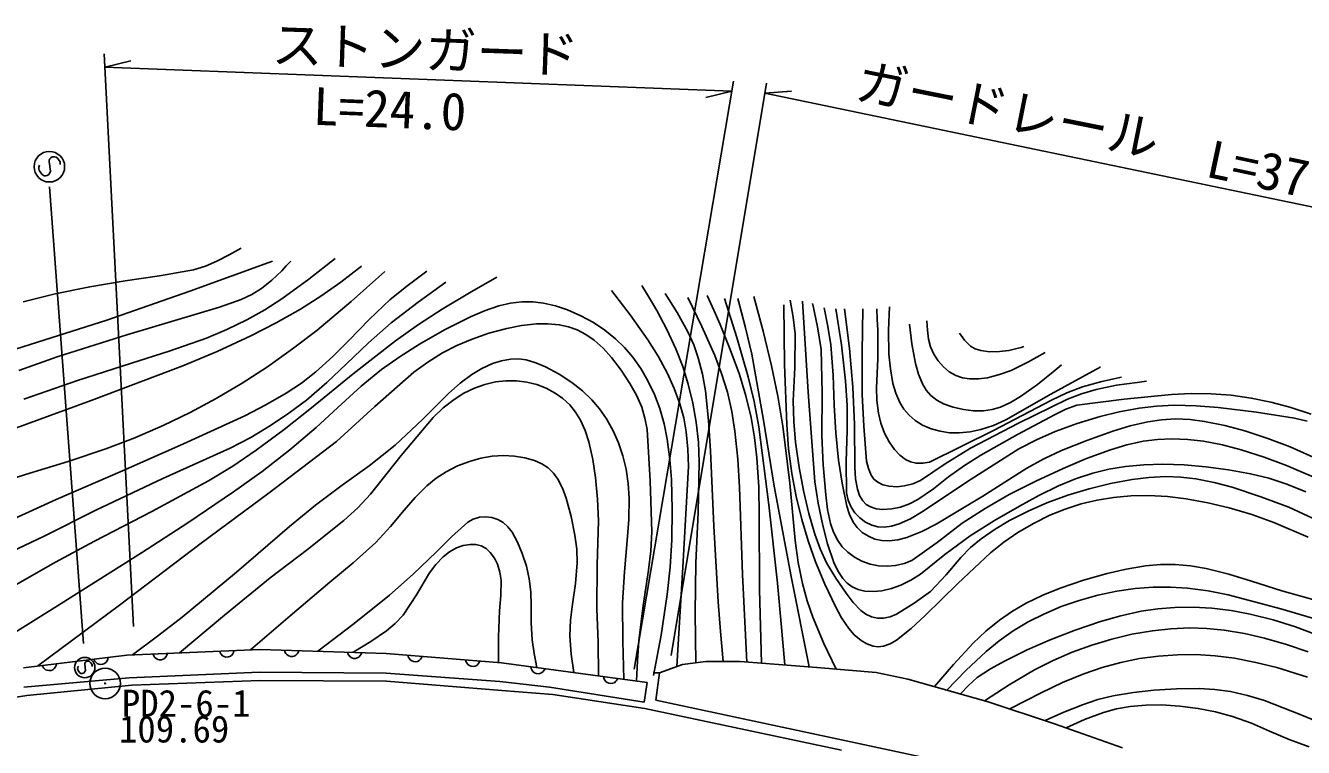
# Model space of a CAD drawing. Units: millimetres, scale not verified. Extents: x 40000 to 680000, y 20000 to 380000.
# Drawn here: x 391613 to 454031, y 303564 to 338804 of the extents above; entities that cross this region are included whole.
import ezdxf
from ezdxf.enums import TextEntityAlignment as Align

# ---------------------------------------------------------------- set-up
doc = ezdxf.new("R2010")
doc.units = ezdxf.units.MM
doc.header["$LTSCALE"] = 1000
doc.layers.add('M-BGD', color=7, linetype='Continuous', lineweight=25)
doc.layers.add('M-BGD-HTXT', color=7, linetype='Continuous')
doc.layers.add('M-BMK-SRVR', color=7, linetype='Continuous')
doc.styles.add('ＭＳ ゴシック', font='')
doc.styles.get('ＭＳ ゴシック').set_extended_font_data('MS Gothic')

# ---------------------------------------------------------------- blocks, each defined once
blk = doc.blocks.new('BUHIN59')
at = {"color": 3, "linetype": 'Continuous', "lineweight": 25}
for radius in [746, 22.5]:
    blk.add_circle((0, 0), radius, dxfattribs=at)
blk = doc.blocks.new('BUHIN110')
at = {"color": 7, "linetype": 'Continuous', "lineweight": 25}
blk.add_lwpolyline([(-153, 315), (-69, 325), (11, 317), (110, 291), (181, 240), (239, 177), (287, 79), (300, -6), (296, -93), (257, -188), (214, -256), (153, -315)], dxfattribs=at)
blk = doc.blocks.new('BUHIN111')
at = {"color": 7, "linetype": 'Continuous', "lineweight": 25}
blk.add_lwpolyline([(-128, 326), (-43, 329), (36, 315), (132, 281), (199, 225), (252, 158), (292, 57), (299, -29), (288, -116), (242, -208), (194, -272), (128, -326)], dxfattribs=at)
blk = doc.blocks.new('BUHIN112')
at = {"color": 7, "linetype": 'Continuous', "lineweight": 25}
blk.add_lwpolyline([(-105, 334), (-19, 331), (58, 312), (152, 271), (215, 210), (263, 139), (295, 36), (296, -50), (279, -136), (226, -224), (174, -285), (105, -334)], dxfattribs=at)
blk = doc.blocks.new('BUHIN113')
at = {"color": 7, "linetype": 'Continuous', "lineweight": 25}
blk.add_lwpolyline([(-87, 339), (-2, 332), (74, 308), (165, 263), (225, 199), (269, 125), (297, 20), (293, -65), (272, -150), (214, -236), (159, -293), (87, -339)], dxfattribs=at)
blk = doc.blocks.new('BUHIN114')
at = {"color": 7, "linetype": 'Continuous', "lineweight": 25}
blk.add_lwpolyline([(-69, 343), (15, 332), (91, 304), (179, 254), (236, 187), (276, 111), (297, 4), (289, -81), (263, -165), (201, -247), (143, -302), (69, -343)], dxfattribs=at)
blk = doc.blocks.new('BUHIN157')
at = {"color": 7, "linetype": 'Continuous', "lineweight": 25}
blk.add_lwpolyline([(-173, 313), (-213, 308), (-249, 288), (-288, 251), (-333, 188), (-356, 125), (-358, 58), (-332, 0), (-286, -36), (-254, -55), (-202, -68), (-159, -55), (127, 75), (181, 73), (244, 54), (290, 15), (318, -27), (335, -82), (308, -158), (241, -252), (206, -288), (160, -314), (107, -324), (39, -320)], dxfattribs=at)
blk.add_circle((0, 0), 498, dxfattribs=at)
blk = doc.blocks.new('BUHIN76')
at = {"color": 7, "linetype": 'Continuous', "lineweight": 25}
blk.add_lwpolyline([(-281, 457), (-342, 447), (-394, 413), (-449, 355), (-512, 257), (-543, 161), (-540, 61), (-497, -24), (-426, -74), (-377, -101), (-298, -116), (-235, -95), (185, 122), (266, 123), (361, 98), (433, 43), (479, -18), (507, -98), (473, -214), (380, -360), (330, -417), (263, -458), (183, -478), (82, -476)], dxfattribs=at)
blk.add_circle((0, 0), 746, dxfattribs=at)

msp = doc.modelspace()

# ---------------------------------------------------------------- linework, layer by layer
at = {"layer": 'M-BGD'}
for p, q in [((395455, 337420), (396881, 309470)), ((395488, 336773), (396751, 337085)), ((395488, 336773), (426110, 335604)), ((421343, 307379), (426192, 336089)), ((427808, 335994), (423149, 308044)), ((426110, 335604), (424847, 335293)), ((427725, 335496), (429022, 335594)), ((427725, 335496), (465414, 327663)), ((394449, 308637), (392776, 330937)), ((391508, 307457), (396564, 308065)), ((396564, 308065), (403071, 308340)), ((403071, 308340), (409227, 308157)), ((409227, 308157), (414864, 307699)), ((423694, 307616), (424837, 307758)), ((424837, 307758), (426517, 307758)), ((426517, 307758), (430269, 307473)), ((403040, 307241), (396669, 306966)), ((409227, 307195), (403040, 307241)), ((414772, 306782), (409227, 307195)), ((414864, 307699), (421967, 306736)), ((422576, 307213), (422273, 307213)), ((422403, 305873), (422576, 307213)), ((422576, 307213), (423694, 307616)), ((430269, 307473), (433163, 307222)), ((433163, 307222), (434700, 306901)), ((396669, 306966), (391536, 306507)), ((391668, 306095), (396801, 306599)), ((396801, 306599), (403080, 306828)), ((403080, 306828), (409238, 306795)), ((409238, 306795), (414875, 306337)), ((417201, 306507), (414772, 306782)), ((421830, 305774), (417201, 306507)), ((421967, 306736), (421830, 305774)), ((434700, 306901), (438627, 305793)), ((385298, 305132), (391668, 306095)), ((414875, 306337), (417364, 306154)), ((417364, 306154), (421855, 305466)), ((431463, 303927), (422403, 305873)), ((421855, 305466), (431462, 303432)), ((438627, 305793), (441879, 304721)), ((441879, 304721), (445197, 303542)), ((442661, 301549), (431463, 303927))]:
    msp.add_line(p, q, dxfattribs=at)
for points in [[(391493, 325317), (393051, 325702), (394751, 326053), (396479, 326348), (398154, 326586), (399819, 326884), (400395, 327064), (400962, 327304), (401558, 327612), (402146, 327944)], [(403678, 327306), (399637, 325837), (395576, 324425), (390815, 322914), (386053, 321386), (384363, 320774), (382685, 320101), (381151, 319419), (379642, 318681), (378122, 317871), (376631, 317007), (375219, 316125), (373833, 315188), (372738, 314380), (371673, 313520), (370697, 312648), (369762, 311733), (368660, 310557), (367595, 309332), (365980, 307350), (364409, 305328), (362581, 302891), (360778, 300438)], [(391286, 321967), (393163, 322628), (396562, 323708), (399990, 324735), (401079, 325055), (402150, 325433), (402660, 325675), (403137, 325968), (403648, 326376), (404125, 326836), (404349, 327069), (404572, 327306)], [(406743, 327433), (405453, 326421), (404135, 325462), (403299, 324923), (402426, 324432), (401449, 323964), (400444, 323549), (398635, 322913), (396792, 322328), (394148, 321471), (391526, 320558)], [(383551, 306191), (385868, 307926), (388225, 309616), (389709, 310611), (391225, 311555), (393079, 312615), (394974, 313629), (397775, 315079), (400554, 316586), (401731, 317301), (402882, 318071), (404246, 319078), (405585, 320141), (407615, 321801), (409687, 323418), (410802, 324209), (411959, 324956), (413290, 325750), (414638, 326518)], [(389920, 314216), (393115, 315663), (396349, 317062), (399333, 318377), (402320, 319759), (403350, 320285), (404346, 320861), (405083, 321352), (405791, 321896), (406620, 322641), (407411, 323434), (408397, 324449), (409430, 325425), (410304, 326135), (411214, 326817)], [(409169, 326795), (407522, 325336), (405837, 323923), (404655, 323015), (403429, 322150), (402195, 321351), (400928, 320604), (399650, 319920), (398335, 319285), (396949, 318684), (395539, 318139), (393697, 317517), (391826, 316949), (390046, 316404)], [(390308, 318852), (394822, 320496), (399300, 322191), (400968, 322895), (402624, 323659), (403846, 324284), (405047, 324965), (406043, 325596), (407012, 326281), (407514, 326660), (408020, 327050)], [(412147, 326269), (410795, 325303), (409474, 324285), (408364, 323310), (407293, 322290), (406331, 321385), (405329, 320524), (404476, 319876), (403580, 319272), (402610, 318695), (401612, 318171), (398319, 316685), (395051, 315144), (392522, 313880), (389966, 312671)], [(420225, 325870), (421142, 324688), (422014, 323466), (422516, 322662), (422972, 321818), (423300, 321094), (423573, 320342), (423758, 319661), (423884, 318970), (423966, 318130), (423989, 317270), (423715, 312370), (423420, 307517)], [(424358, 307699), (424321, 310136), (424345, 312575), (424463, 315033), (424521, 317489), (424475, 318466), (424368, 319442), (424205, 320372), (423983, 321291), (423712, 322163), (423381, 323024), (422942, 323964), (422444, 324886), (422088, 325500), (421719, 326120)], [(422290, 307072), (422651, 309048), (422954, 311032), (423093, 312363), (423172, 313700), (423196, 315171), (423160, 316640), (423090, 317625), (422958, 318616), (422805, 319364), (422591, 320110), (422330, 320800), (422013, 321467), (421667, 322060), (421271, 322619), (420872, 323087), (420432, 323510), (419907, 323929), (419346, 324300), (418728, 324637), (418083, 324919), (417505, 325114), (416911, 325250), (416388, 325312), (415853, 325314), (415292, 325247), (414730, 325118), (414033, 324884), (413349, 324591), (412081, 323943), (410848, 323246), (409903, 322653), (408997, 322014), (408013, 321202), (407060, 320336), (405811, 319190), (404520, 318086), (403168, 317041), (401773, 316037), (399537, 314523), (397269, 313059), (393049, 310401), (388814, 307752)], [(422849, 325724), (423437, 324797), (423967, 323847), (424248, 323224), (424473, 322579), (424674, 321787), (424817, 320976), (424974, 319519), (425072, 318051), (425230, 314361), (425448, 310679), (425565, 309224), (425690, 307759)], [(423962, 325522), (424651, 324119), (425281, 322700), (425614, 321815), (425891, 320903), (426104, 319964), (426259, 319009), (426400, 317643), (426483, 316267), (426636, 311999), (426844, 307734)], [(427553, 307680), (427470, 311272), (427448, 314879), (427424, 316291), (427339, 317707), (427223, 318697), (427047, 319678), (426793, 320727), (426478, 321771), (426037, 322996), (425538, 324207), (425228, 324911), (424908, 325621)], [(425755, 325472), (426362, 323571), (426910, 321658), (427198, 320444), (427428, 319208), (427912, 315399), (428335, 311588), (428523, 309591), (428692, 307593)], [(429896, 307501), (429006, 311904), (428175, 316322), (427663, 319540), (427091, 322755), (426764, 324112), (426403, 325472)], [(431207, 307392), (430610, 308643), (430066, 309920), (429785, 310726), (429559, 311560), (429356, 312596), (429210, 313658), (428938, 316458), (428607, 319242), (428362, 320716), (428056, 322192), (427640, 323890), (427184, 325575)], [(455413, 314319), (453318, 315289), (451945, 315804), (450543, 316266), (449670, 316498), (448776, 316672), (448043, 316759), (447308, 316787), (446484, 316749), (445659, 316650), (444611, 316454), (443562, 316195), (442517, 315877), (441496, 315504), (440583, 315103), (439675, 314638), (438971, 314221), (438295, 313750), (437771, 313317), (437288, 312839), (436575, 311985), (435822, 311178), (435011, 310602), (434151, 310066), (433847, 309944), (433523, 309879), (433219, 309880), (432925, 309940), (432658, 310062), (432412, 310243), (432033, 310645), (431693, 311096), (431184, 311832), (430742, 312575), (430428, 313260), (430163, 313982), (429867, 314987), (429625, 316021), (429392, 317236), (429217, 318466), (429131, 319471), (429106, 320479), (429188, 322117), (429210, 323748), (429111, 324567), (428964, 325393)], [(429562, 325343), (429838, 320907), (430171, 316530), (430326, 315481), (430549, 314398), (430789, 313497), (431093, 312592), (431286, 312183), (431526, 311815), (431739, 311584), (431995, 311396), (432281, 311270), (432605, 311195), (433013, 311171), (433435, 311208), (433915, 311316), (434369, 311479), (434859, 311727), (435318, 312027), (436515, 312979), (437759, 313890), (438938, 314642), (440160, 315348), (441101, 315869), (442069, 316335), (442896, 316670), (443742, 316948), (444527, 317141), (445334, 317277), (446242, 317365), (447158, 317392), (448208, 317359), (449264, 317264), (450366, 317122), (451451, 316922), (452343, 316701), (453216, 316422), (454141, 316046)], [(455228, 316457), (453202, 317333), (452109, 317740), (450985, 318096), (450078, 318331), (449157, 318508), (448377, 318598), (447597, 318629), (446900, 318598), (446202, 318507), (445404, 318334), (444606, 318098), (443441, 317667), (442294, 317179), (440959, 316567), (439653, 315903), (438492, 315232), (437355, 314504), (436140, 313571), (434901, 312697), (434522, 312546), (434113, 312449), (433701, 312412), (433274, 312435), (432862, 312517), (432465, 312659), (432103, 312850), (431769, 313096), (431503, 313363), (431284, 313669), (431083, 314066), (430936, 314493), (430787, 315184), (430696, 315894), (430568, 317358), (430503, 318773), (430515, 320872), (430467, 322997), (430294, 324092), (430061, 325191), (430056, 325210), (430052, 325230)], [(428645, 325173), (428690, 322258), (428795, 319331), (428886, 318136), (429038, 316941), (429253, 315816), (429531, 314691), (429839, 313648), (430204, 312624), (430658, 311530), (431174, 310444), (431475, 309885), (431824, 309364), (432093, 309063), (432420, 308791), (432704, 308622), (433011, 308509), (433264, 308477), (433526, 308507), (433837, 308615), (434150, 308792), (434874, 309372), (435557, 309996), (437154, 311574), (438753, 313069), (439392, 313581), (440075, 314050), (440844, 314501), (441641, 314898), (442394, 315203), (443168, 315451), (443948, 315639), (444751, 315771), (445600, 315844), (446462, 315857), (447383, 315808), (448309, 315699), (449357, 315509), (450400, 315258), (451503, 314927), (452587, 314540), (454263, 313833)], [(454830, 317583), (453377, 318232), (452286, 318650), (451163, 319015), (450193, 319276), (449199, 319481), (448494, 319570), (447778, 319599), (447103, 319559), (446433, 319459), (445574, 319259), (444716, 318996), (443451, 318553), (442215, 318058), (441358, 317653), (440527, 317194), (438366, 315825), (436095, 314459), (435391, 314111), (434659, 313817), (434223, 313700), (433788, 313647), (433444, 313660), (433097, 313736), (432780, 313870), (432480, 314064), (432236, 314292), (432042, 314556), (431858, 314931), (431727, 315337), (431494, 316471), (431326, 317588), (431189, 318924), (431111, 320272), (431058, 321738), (430943, 323214), (430802, 324119), (430622, 325027)], [(431198, 324981), (431462, 323219), (431664, 321467), (431736, 320260), (431748, 319036), (431700, 317530), (431713, 315993), (431795, 315636), (431937, 315292), (432117, 315018), (432358, 314768), (432632, 314566), (432941, 314415), (433244, 314335), (433550, 314317), (433917, 314365), (434284, 314475), (434831, 314727), (435374, 315046), (437795, 316658), (440136, 318146), (441000, 318588), (441900, 318980), (442983, 319378), (444094, 319722), (445037, 319954), (446001, 320128), (446854, 320228), (447710, 320268), (448785, 320244), (449870, 320159), (451736, 319931), (453593, 319643), (454206, 319486)], [(454410, 319831), (453359, 320171), (452432, 320421), (451481, 320616), (450508, 320753), (449520, 320831), (448552, 320840), (447589, 320789), (445278, 320562), (442966, 320275), (442427, 320076), (441898, 319816), (440066, 318844), (438274, 317825), (437480, 317332), (436695, 316772), (435964, 316194), (435200, 315667), (434789, 315458), (434345, 315300), (433927, 315214), (433490, 315186), (433165, 315219), (432876, 315306), (432671, 315428), (432502, 315602), (432351, 315860), (432247, 316164), (432158, 316680), (432124, 317252), (432098, 319321), (432019, 321157), (431850, 323033), (431619, 324981)], [(432516, 324981), (432469, 322854), (432484, 320799), (432554, 319245), (432695, 317534), (432778, 317176), (432910, 316861), (433050, 316666), (433239, 316506), (433491, 316387), (433788, 316315), (434167, 316293), (434543, 316331), (434944, 316438), (435319, 316601), (436526, 317411), (437764, 318166), (440110, 319391), (442500, 320569), (443189, 320833), (443905, 321042), (444893, 321242), (445908, 321386), (446137, 321415), (446368, 321443)], [(445150, 321642), (444183, 321435), (443232, 321170), (442466, 320871), (441720, 320516), (438886, 319042), (435770, 317492), (435440, 317436), (435113, 317440), (434844, 317503), (434588, 317627), (434311, 317837), (434053, 318113), (433790, 318489), (433569, 318913), (433390, 319389), (433272, 319876), (433196, 320494), (433180, 321122), (433237, 322529), (433235, 323944), (433215, 324462), (433191, 324981)], [(433811, 325077), (433768, 323927), (433786, 322767), (433853, 322049), (433981, 321327), (434119, 320854), (434314, 320401), (434516, 320072), (434767, 319780), (435073, 319522), (435427, 319304), (435842, 319122), (436279, 318997), (436745, 318926), (437220, 318915), (437748, 318968), (438275, 319083), (438889, 319286), (439490, 319549), (441690, 320816), (443922, 322031), (444019, 322082), (444125, 322137)], [(392209, 307541), (396209, 310516), (400191, 313529), (403516, 315993), (406802, 318503), (408672, 320212), (410584, 321879), (411261, 322373), (411977, 322820), (412680, 323183), (413423, 323498), (414247, 323780), (415117, 324012), (415843, 324156), (416572, 324240), (417130, 324250), (417684, 324199), (418125, 324104), (418556, 323949), (418978, 323724), (419383, 323439), (419821, 323050), (420233, 322603), (420707, 321983), (421130, 321331), (421450, 320757), (421709, 320169), (421867, 319639), (421968, 319091), (422117, 316580), (422205, 314085), (422154, 313155), (422042, 312216), (421772, 310495), (421562, 308769), (421496, 307793), (421447, 306807)], [(434786, 324233), (434902, 323272), (435082, 322300), (435224, 321791), (435422, 321310), (435607, 321005), (435838, 320741), (436125, 320520), (436452, 320345), (436925, 320174), (437430, 320057), (437915, 319996), (438402, 319997), (438820, 320058), (439227, 320179), (439730, 320406), (440212, 320690), (441035, 321277), (441809, 321902), (442006, 322067), (442210, 322240)], [(441413, 322838), (440603, 322383), (439748, 321971), (439191, 321766), (438597, 321612), (438157, 321553), (437723, 321555), (437381, 321611), (437046, 321727), (436733, 321905), (436443, 322143), (436187, 322431), (435977, 322760), (435821, 323114), (435720, 323497), (435662, 323931), (435633, 324383)], [(437227, 323785), (437480, 323447), (437772, 323157), (438003, 323021), (438273, 322935), (438719, 322884), (439182, 322893), (439646, 322943), (440104, 323052), (440235, 323094), (440366, 323137)], [(420842, 306889), (420779, 308754), (420777, 310621), (420860, 312134), (421004, 313660), (421081, 314692), (421099, 315729), (421055, 316443), (420950, 317152), (420794, 317795), (420576, 318435), (420313, 319026), (419990, 319600), (419651, 320092), (419270, 320538), (418811, 320973), (418299, 321372), (417677, 321778), (417004, 322144), (416543, 322341), (416063, 322480), (415684, 322531), (415300, 322523), (414857, 322442), (414424, 322302), (413907, 322063), (413413, 321768), (412834, 321341), (412285, 320862), (410999, 319568), (409665, 318313), (408389, 317317), (407075, 316367), (405780, 315390), (404512, 314357), (401909, 312120), (399261, 309924), (398050, 308993), (396829, 308077)], [(399128, 308174), (401322, 310025), (403564, 311836), (405384, 313218), (407160, 314640), (407836, 315268), (408467, 315935), (409956, 317807), (411522, 319678), (412011, 320136), (412547, 320554), (413024, 320854), (413540, 321107), (414044, 321286), (414567, 321407), (415072, 321464), (415593, 321462), (416093, 321399), (416583, 321276), (417044, 321100), (417486, 320865), (417857, 320603), (418194, 320292), (418481, 319935), (418719, 319544), (418949, 319031), (419125, 318489), (419318, 317618), (419453, 316734), (419556, 315678), (419598, 314632), (419528, 312480), (419518, 310332), (419585, 308707), (419591, 307088), (419590, 307058)], [(418390, 307221), (418267, 308112), (418204, 309005), (418237, 309783), (418330, 310561), (418472, 311566), (418553, 312572), (418532, 313247), (418449, 313933), (418269, 314830), (418023, 315740), (417843, 316215), (417614, 316653), (417399, 316947), (417135, 317205), (416824, 317410), (416468, 317570), (415994, 317707), (415503, 317786), (414953, 317813), (414403, 317780), (413845, 317684), (413295, 317529), (412719, 317303), (412162, 317019), (411674, 316707), (411215, 316340), (410643, 315768), (410108, 315148), (409439, 314341), (408719, 313569), (407622, 312583), (406474, 311632), (404530, 309986), (402608, 308321)], [(405896, 308256), (407669, 309610), (409394, 311003), (410549, 312022), (411685, 313106), (412424, 313848), (413213, 314556), (413480, 314703), (413779, 314797), (414078, 314821), (414383, 314785), (414677, 314693), (414940, 314546), (415177, 314338), (415379, 314077), (415646, 313578), (415865, 313037), (416074, 312415), (416219, 311796), (416290, 311154), (416302, 310487), (416303, 309654), (416365, 308816), (416462, 308145), (416582, 307466)], [(414711, 307711), (414709, 308960), (414767, 310231), (414834, 310980), (414840, 311732), (414784, 312117), (414666, 312503), (414512, 312811), (414308, 313086), (414104, 313270), (413869, 313400), (413608, 313467), (413324, 313475), (412982, 313419), (412660, 313303), (412320, 313110), (412009, 312864), (411659, 312497), (411345, 312080), (410714, 311014), (410052, 310014), (409668, 309614), (409237, 309253), (408470, 308728), (407644, 308237), (407617, 308222), (407590, 308206)], [(436008, 306532), (436937, 307618), (437902, 308654), (438524, 309240), (439188, 309783), (439822, 310219), (440490, 310605), (441297, 310996), (442145, 311340), (443280, 311721), (444438, 312047), (445377, 312265), (446318, 312423), (447041, 312488), (447761, 312492), (448520, 312421), (449273, 312291), (450380, 312016), (451490, 311677), (452982, 311203), (454486, 310788)], [(436606, 306363), (437545, 307327), (438529, 308251), (439169, 308773), (439853, 309254), (440581, 309688), (441351, 310076), (442204, 310436), (443081, 310741), (443995, 310996), (444921, 311193), (445806, 311320), (446694, 311388), (447532, 311393), (448369, 311339), (449369, 311203), (450360, 311009), (452924, 310324), (455469, 309582)], [(455866, 308605), (453648, 309448), (452551, 309785), (451424, 310068), (450495, 310242), (449555, 310356), (448651, 310406), (447747, 310397), (446917, 310332), (446099, 310208), (445106, 309988), (444123, 309708), (442883, 309293), (441659, 308819), (440534, 308329), (439425, 307781), (438750, 307406), (438101, 306975), (437671, 306594), (437277, 306174)], [(438450, 305843), (439649, 306618), (440887, 307346), (441798, 307806), (442736, 308212), (443697, 308562), (444678, 308855), (445655, 309085), (446654, 309258), (447560, 309358), (448480, 309398), (449319, 309374), (450163, 309290), (451147, 309126), (452132, 308900), (453209, 308593), (454267, 308229)], [(454232, 306987), (452728, 307460), (451704, 307716), (450659, 307915), (449725, 308034), (448785, 308093), (447871, 308089), (446958, 308024), (446030, 307898), (445112, 307712), (444200, 307466), (443308, 307163), (442256, 306729), (441220, 306235), (440454, 305843), (439693, 305442)], [(455754, 304383), (453949, 305146), (452121, 305854), (451300, 306100), (450466, 306287), (449709, 306393), (448933, 306439), (447828, 306426), (446721, 306351), (445724, 306248), (444742, 306085), (443982, 305896), (443237, 305648), (442319, 305279), (441410, 304876)], [(442443, 304521), (443340, 304924), (444263, 305272), (444907, 305446), (445566, 305561), (446326, 305628), (447103, 305636), (448000, 305581), (448888, 305467), (449734, 305299), (450573, 305070), (451486, 304744), (452376, 304361), (453335, 303945), (454314, 303585)]]:
    msp.add_lwpolyline(points, dxfattribs=at)

# ---------------------------------------------------------------- block references
at = {"layer": 'M-BGD', "rotation": 250.9158}
for name, p in [('BUHIN76', (392776, 331913)), ('BUHIN111', (398191, 308134)), ('BUHIN111', (401444, 308272)), ('BUHIN112', (404610, 308295)), ('BUHIN112', (407688, 308203)), ('BUHIN110', (392772, 307609)), ('BUHIN157', (394505, 307461)), ('BUHIN110', (395300, 307913)), ('BUHIN113', (410636, 308043)), ('BUHIN113', (413454, 307813)), ('BUHIN114', (416639, 307458)), ('BUHIN114', (420191, 306977))]:
    msp.add_blockref(name, p, dxfattribs=at)
at = {"layer": 'M-BMK-SRVR', "rotation": 250.9158}
msp.add_blockref('BUHIN59', (395497, 306688), dxfattribs=at)

# ---------------------------------------------------------------- texts
at = {"layer": 'M-BGD', "style": 'ＭＳ ゴシック'}
for s, rotation, p in [('ストンガード', 358, (403594, 336436)), ('ガードレール', 348.7, (431957, 334707)), ('L=24.0', 357.8, (405608, 333415)), ('L=37.0', 348, (449077, 330902))]:
    msp.add_text(s, height=1833, rotation=rotation, dxfattribs=at).set_placement(p, align=Align.BOTTOM_LEFT)
at = {"layer": 'M-BGD-HTXT', "style": 'ＭＳ ゴシック'}
for s, p in [('PD2-6-1', (396316, 304665)), ('109.69', (396176, 303408))]:
    msp.add_text(s, height=1320, dxfattribs=at).set_placement(p, align=Align.BOTTOM_LEFT)

doc.saveas('drawing.dxf')
